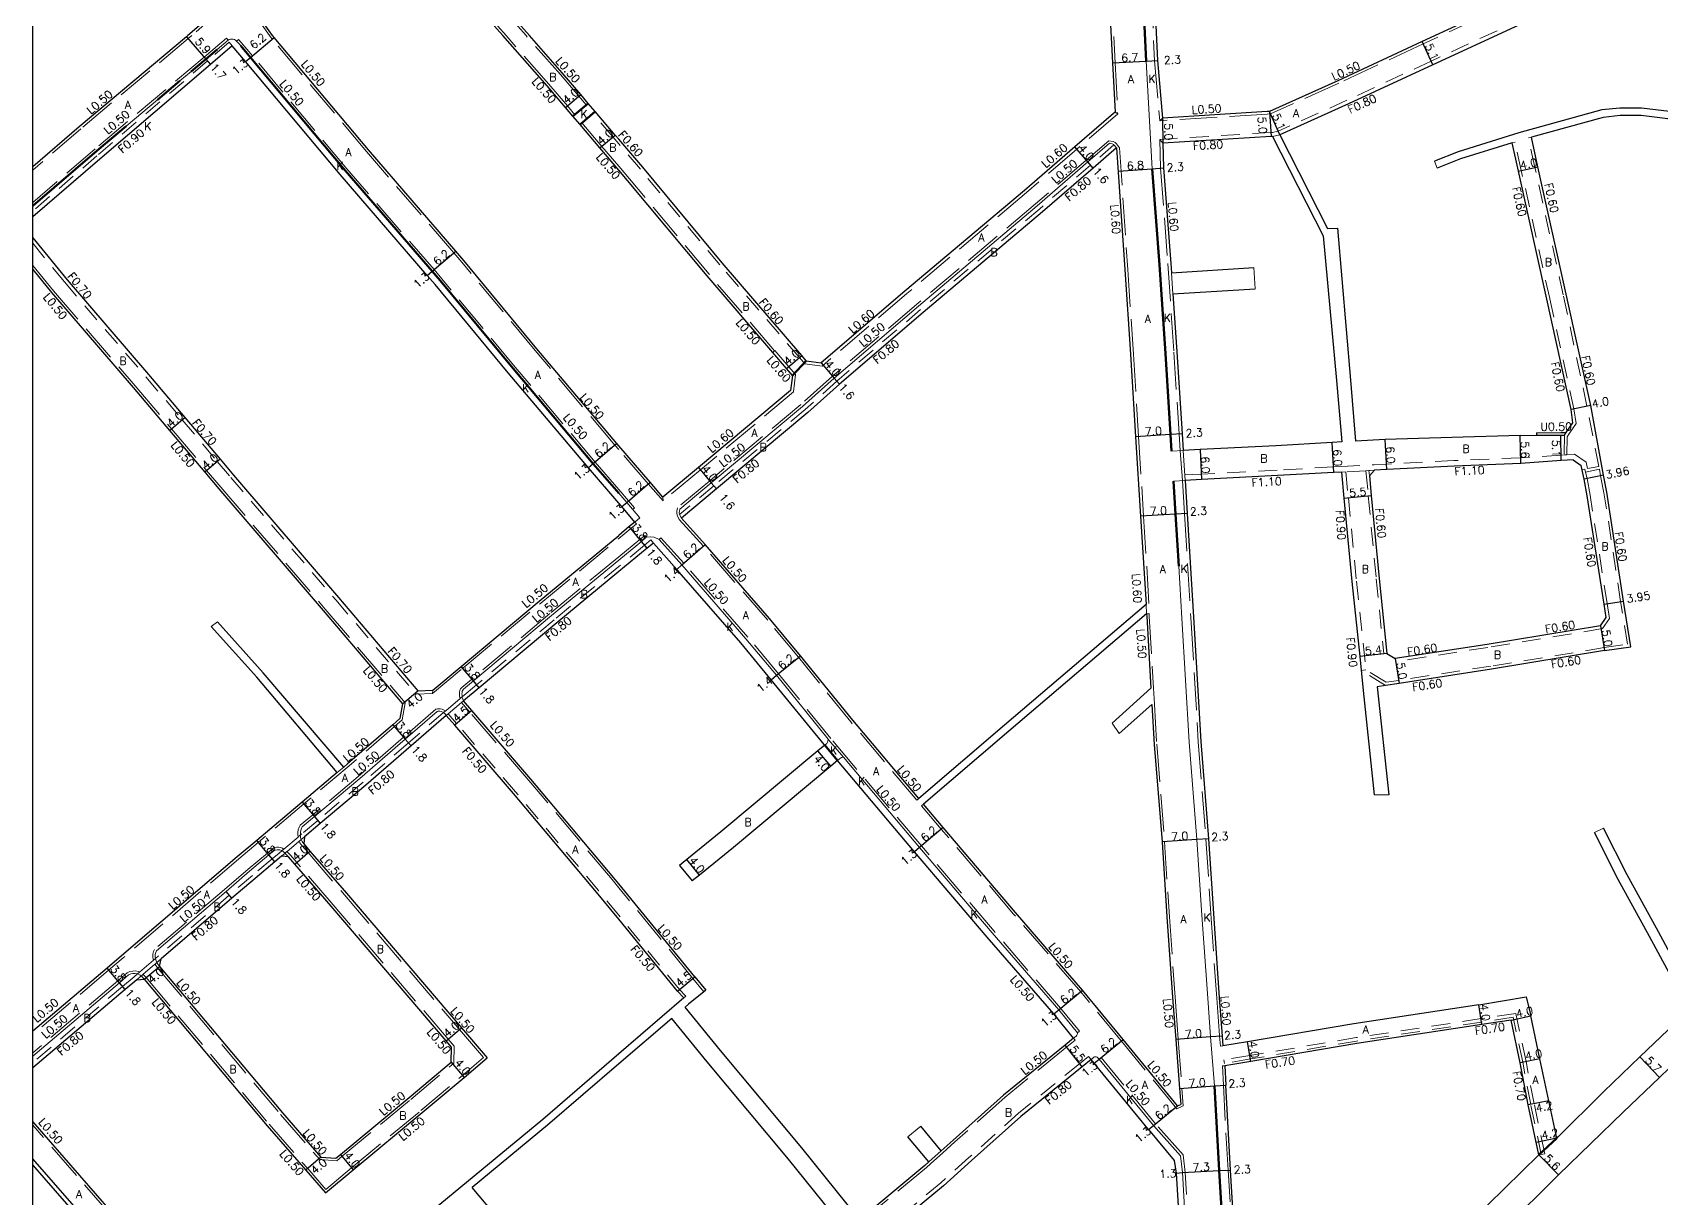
# Model space of a CAD drawing. Header units: metres. Extents: x -9600 to -8800, y -112200 to -111600.
# Drawn here: x -9600 to -9274.3, y -112078.8 to -111845.7 of the extents above; entities that cross this region are included whole.
import ezdxf

# ---------------------------------------------------------------- set-up
doc = ezdxf.new("R2010")
doc.units = ezdxf.units.M
doc.header["$LTSCALE"] = 2.5
doc.linetypes.add('22320', pattern=[2.5, 1.5, -1])
doc.linetypes.add('22330', pattern=[4, 3, -1])
for name, color, linetype, lineweight in [('2101000', 177, 'Continuous', 30), ('2101001', 1, 'Continuous', 30), ('2102000', 191, 'Continuous', 30), ('2102001', 191, 'Continuous', 9), ('2213000', 6, 'Continuous', 9), ('2227000', 3, 'Continuous', 50), ('2232000', 4, '22320', 9), ('2233000', 62, '22330', 9), ('9201100', 215, 'Continuous', 30), ('9202200', 155, 'Continuous', 60), ('9203500', 155, 'Continuous', 30)]:
    doc.layers.add(name, color=color, linetype=linetype, lineweight=lineweight)
for name, color, linetype in [('2231000', 162, 'Continuous'), ('9201500', 222, 'Continuous'), ('9202100', 82, 'Continuous'), ('999', 7, 'Continuous')]:
    doc.layers.add(name, color=color, linetype=linetype)
doc.styles.add('Dm_Anotation', font='txt.shx', dxfattribs={"bigfont": 'pscdm.shx'})

msp = doc.modelspace()

# ---------------------------------------------------------------- linework, layer by layer
at = {"layer": '2101000'}
for points in [[(-9377.59, -111803.48), (-9377.45, -111809.19), (-9377.25, -111817.6), (-9375.85, -111835.1), (-9375.79, -111835.83), (-9375.03, -111851.27)], [(-9386.54, -111809.66), (-9386.28, -111817.53), (-9384.87, -111836.52), (-9384.02, -111851.73)], [(-9251.77, -111814.4), (-9255.02, -111815.91), (-9273.95, -111824.8), (-9292, -111833.53), (-9322.11, -111847.48), (-9338.97, -111855.31), (-9352.66, -111861.46)], [(-9249.99, -111819.19), (-9252.86, -111820.53), (-9271.73, -111829.4), (-9280.47, -111833.62), (-9289.79, -111838.13), (-9319.97, -111852.11), (-9336.86, -111859.95), (-9350.57, -111866.12)], [(-9500.67, -111846.28), (-9511.44, -111834.09), (-9518.95, -111824.79), (-9520.14, -111823.32)], [(-9506.01, -111846.28), (-9514.5, -111836.66), (-9522.06, -111827.31), (-9523.94, -111824.98)], [(-9564.81, -111842.7), (-9568.97, -111846.27)], [(-9568.97, -111846.27), (-9569.23, -111846.49), (-9590.7, -111864.54), (-9600, -111872.53)], [(-9552.02, -111846.27), (-9553.68, -111843.9)], [(-9482.79, -111928.31), (-9483.19, -111927.84), (-9499.15, -111908.91), (-9513.79, -111891.26), (-9515.4, -111889.37), (-9532.87, -111869.15), (-9551.7, -111846.65), (-9552.02, -111846.27)], [(-9482.79, -111873.18), (-9486.55, -111868.75), (-9490.54, -111864.07), (-9491.95, -111862.42), (-9493.44, -111860.66), (-9497.13, -111856.33), (-9506.01, -111846.28)], [(-9482.79, -111867.01), (-9483.51, -111866.16), (-9487.49, -111861.48), (-9488.9, -111859.83), (-9490.39, -111858.07), (-9494.09, -111853.73), (-9500.67, -111846.28)], [(-9560.11, -111848.29), (-9564.47, -111852.03), (-9586.57, -111871.01), (-9600, -111882.55)], [(-9482.79, -111939.79), (-9488.87, -111932.74), (-9504.9, -111913.73), (-9519.54, -111896.08), (-9521.11, -111894.24), (-9538.53, -111874.08), (-9557.45, -111851.47), (-9560.11, -111848.29)], [(-9384.02, -111851.73), (-9383.52, -111861.59), (-9383.86, -111861.88)], [(-9375.03, -111851.27), (-9374.04, -111862.76)], [(-9383.86, -111861.88), (-9391.57, -111868.52), (-9401.67, -111877.22), (-9425.56, -111897.41), (-9442.32, -111911.73)], [(-9352.66, -111861.46), (-9353.15, -111861.46), (-9374.04, -111862.76)], [(-9445.29, -111911.34), (-9446.2, -111910.28), (-9462.09, -111891.71), (-9478.01, -111872.62), (-9482.79, -111867.01)], [(-9383.24, -111868.73), (-9387.92, -111872.76), (-9398.06, -111881.5), (-9421.91, -111901.66), (-9438.68, -111915.99)], [(-9383.24, -111868.73), (-9381.6, -111893.07), (-9380.48, -111909.99), (-9379.43, -111926.5), (-9378.42, -111942.41), (-9377.35, -111960.05)], [(-9352.02, -111866.45), (-9352.29, -111866.45), (-9373.98, -111867.76)], [(-9373.98, -111867.76), (-9373.84, -111872.75), (-9372.36, -111891.83), (-9372.23, -111893.72)], [(-9291.97, -111923.74), (-9292.35, -111921.02), (-9297.21, -111898.97), (-9302.88, -111873.38), (-9304.13, -111867.73)], [(-9285.84, -111934.21), (-9288.42, -111920.25), (-9293.34, -111897.96), (-9298.97, -111872.52), (-9300.28, -111866.6)], [(-9448.06, -111914.25), (-9449.24, -111912.88), (-9452.01, -111909.64), (-9465.12, -111894.33), (-9481.02, -111875.25), (-9482.79, -111873.18)], [(-9600, -111886.71), (-9593.12, -111895.1), (-9576.84, -111914.05), (-9569.55, -111922.68), (-9562.54, -111930.97), (-9559.81, -111934.2), (-9538.86, -111958.67), (-9522.98, -111977.29), (-9519.99, -111977.17)], [(-9600, -111893.02), (-9596.21, -111897.65), (-9579.89, -111916.64), (-9572.61, -111925.26), (-9565.6, -111933.55), (-9562.77, -111936.89), (-9541.89, -111961.28), (-9526.03, -111979.89)], [(-9371.96, -111897.92), (-9371.19, -111909.55), (-9370.15, -111925.91), (-9369.93, -111929.25)], [(-9445.29, -111911.34), (-9442.32, -111911.73)], [(-9448.06, -111914.25), (-9448.44, -111917.23)], [(-9448.44, -111917.23), (-9466.86, -111932.64), (-9473.95, -111938.56)], [(-9438.68, -111915.99), (-9445, -111921.65)], [(-9445, -111921.65), (-9463.26, -111936.94), (-9470.26, -111942.77)], [(-9293.63, -111926.17), (-9293.29, -111925.67), (-9291.97, -111923.74)], [(-9338.22, -111927.53), (-9340.12, -111927.64), (-9351.4, -111928.29), (-9366.55, -111929.08), (-9369.93, -111929.25)], [(-9302.55, -111926.22), (-9316.16, -111926.66), (-9329.51, -111927.08), (-9335.45, -111927.39)], [(-9302.55, -111926.22), (-9299.25, -111926.2), (-9294.38, -111926.17), (-9293.63, -111926.17)], [(-9473.95, -111938.56), (-9476.51, -111935.59), (-9482.79, -111928.31)], [(-9291.94, -111931.11), (-9294.29, -111931.27), (-9302.39, -111931.82), (-9315.74, -111932.38), (-9329.2, -111933.07), (-9331.68, -111933.2)], [(-9291.94, -111931.11), (-9290.3, -111932.25)], [(-9338.28, -111933.55), (-9339.78, -111933.63), (-9351.06, -111934.28), (-9366.24, -111935.07), (-9369.55, -111935.24)], [(-9338.28, -111933.55), (-9337.77, -111938.8), (-9336.17, -111955.45), (-9334.56, -111970.43)], [(-9331.68, -111933.2), (-9332.68, -111934.32)], [(-9332.68, -111934.32), (-9332.3, -111938.28), (-9330.7, -111954.86), (-9329.19, -111969.82)], [(-9289.72, -111934.98), (-9290.3, -111932.25)], [(-9280.37, -111968.49), (-9281.84, -111959.36), (-9285.17, -111937.6), (-9285.84, -111934.21)], [(-9369.55, -111935.24), (-9369.14, -111941.85), (-9367.81, -111963.65), (-9366.41, -111987.45), (-9364.87, -112006.89), (-9363.88, -112021.85), (-9362.71, -112038.72), (-9362.13, -112046.35), (-9361.98, -112048.33)], [(-9285.32, -111962.68), (-9285.74, -111959.97), (-9289.11, -111938.3), (-9289.72, -111934.98)], [(-9479.55, -111943.55), (-9482.19, -111940.48), (-9482.79, -111939.79)], [(-9479.55, -111943.55), (-9480.69, -111944.48), (-9482.79, -111946.22)], [(-9422.81, -111998.84), (-9436.01, -111983.21), (-9446.44, -111970.29), (-9452.62, -111962.88), (-9465.49, -111948.05), (-9470.26, -111942.77)], [(-9519.99, -111977.17), (-9514.31, -111972.42), (-9498.7, -111959.36), (-9482.79, -111946.22)], [(-9475.86, -111947.76), (-9477.12, -111948.8), (-9482.79, -111953.48)], [(-9441.61, -111988.21), (-9441.72, -111988.07), (-9452.33, -111975.1), (-9458.35, -111967.72), (-9471.21, -111953.06), (-9475.86, -111947.76)], [(-9482.79, -111953.48), (-9495.19, -111963.73), (-9510.71, -111976.71), (-9513.86, -111979.34)], [(-9377.24, -111961.92), (-9377.21, -111962.43), (-9376.36, -111976.81)], [(-9286.44, -111964.33), (-9285.32, -111962.68)], [(-9286.44, -111964.33), (-9309.1, -111968.02), (-9327.5, -111970.88)], [(-9285.64, -111969.27), (-9308.28, -111972.96), (-9326.73, -111975.82), (-9329.46, -111976.24), (-9331.1, -111976.49)], [(-9329.19, -111969.82), (-9327.5, -111970.88)], [(-9285.64, -111969.27), (-9280.37, -111968.49)], [(-9334.56, -111970.43), (-9333.91, -111977.25)], [(-9526.03, -111979.89), (-9526.55, -111982.84), (-9527.99, -111984.09), (-9537.01, -111991.91), (-9537.79, -111992.57)], [(-9482.79, -112015.89), (-9483.75, -112014.73), (-9500.37, -111994.95), (-9512.2, -111981.26), (-9513.86, -111979.34)], [(-9376.17, -111980.02), (-9375.69, -111988.05), (-9374.15, -112007.54), (-9373.16, -112022.52), (-9371.98, -112039.51), (-9371.4, -112047.06), (-9370.65, -112056.86), (-9370.41, -112060.01)], [(-9517.3, -111982.24), (-9524.32, -111988.32), (-9533.39, -111996.18), (-9542.48, -112003.84), (-9545.66, -112006.52)], [(-9482.79, -112022.98), (-9487.23, -112017.57), (-9503.83, -111997.83), (-9515.61, -111984.2), (-9517.3, -111982.24)], [(-9441.61, -111988.21), (-9442.96, -111989.34), (-9462.36, -112005.53), (-9469.18, -112011.05), (-9470.63, -112012.22)], [(-9439.03, -111991.26), (-9440.4, -111992.41), (-9459.83, -112008.62), (-9466.66, -112014.16), (-9468.11, -112015.33)], [(-9391.82, -112046.8), (-9395.81, -112041.94), (-9409.09, -112026.57), (-9423.62, -112009.51), (-9439.03, -111991.26)], [(-9539.08, -111993.66), (-9546.09, -111999.56), (-9555.2, -112007.24), (-9559.09, -112010.51), (-9582.23, -112030.33), (-9585.13, -112032.79), (-9600, -112045.39)], [(-9371.04, -112060.3), (-9381.93, -112047.03), (-9390.02, -112037.17), (-9403.44, -112021.64), (-9417.91, -112004.65), (-9421.84, -111999.99)], [(-9545.66, -112006.52), (-9545.8, -112007.91), (-9544.56, -112009.35), (-9537.27, -112017.79), (-9514.27, -112044.7), (-9509.11, -112050.73)], [(-9574.63, -112032.42), (-9550.06, -112061.7), (-9542.36, -112070.58), (-9539.37, -112070.79), (-9538.44, -112070.02), (-9524.7, -112058.63), (-9516.31, -112051.56), (-9516.23, -112048.56), (-9517.31, -112047.3), (-9540.29, -112020.41), (-9547.58, -112011.96), (-9548.82, -112010.52)], [(-9550.22, -112010.36), (-9551.59, -112011.52), (-9555.52, -112014.83), (-9560.17, -112018.81), (-9574.34, -112030.94)], [(-9548.82, -112010.52), (-9550.22, -112010.36)], [(-9467.58, -112034.49), (-9482.79, -112015.89)], [(-9471.06, -112037.35), (-9482.79, -112022.98)], [(-9574.63, -112032.42), (-9574.34, -112030.94)], [(-9579.19, -112035.1), (-9581.51, -112037.06), (-9600, -112052.73)], [(-9579.19, -112035.1), (-9577.69, -112034.99)], [(-9577.69, -112034.99), (-9553.08, -112064.33), (-9545.38, -112073.2), (-9541.45, -112077.73), (-9535.89, -112073.1), (-9522.09, -112061.66), (-9513.73, -112054.62), (-9509.11, -112050.73)], [(-9467.58, -112034.49), (-9465.38, -112037.17)], [(-9471.06, -112037.35), (-9469.79, -112038.72)], [(-9310.77, -112040.1), (-9301.32, -112038.5), (-9300.42, -112042.33)], [(-9310.77, -112040.1), (-9335.8, -112043.9), (-9357.03, -112047.49), (-9361.98, -112048.33)], [(-9268.75, -112041.08), (-9278.6, -112050.52), (-9285.82, -112057.45), (-9295.19, -112066.77)], [(-9304.33, -112043.17), (-9310.17, -112044.05), (-9335.16, -112047.85), (-9356.36, -112051.44), (-9361.57, -112052.32)], [(-9298.79, -112070.14), (-9300.91, -112060.13), (-9302.51, -112051.69), (-9304.33, -112043.17)], [(-9295.19, -112066.77), (-9296.79, -112059.29), (-9298.59, -112050.9), (-9300.42, -112042.33)], [(-9391.82, -112046.8), (-9393.49, -112048.15), (-9405.87, -112058.18), (-9415.91, -112067.17), (-9418.29, -112069.3)], [(-9388.33, -112051.05), (-9390.14, -112052.51), (-9402.36, -112062.41), (-9412.24, -112071.26), (-9417.88, -112076.32), (-9427.52, -112084.31), (-9436.05, -112091.27), (-9443.51, -112097.8)], [(-9376.83, -112065.06), (-9387.73, -112051.78), (-9388.33, -112051.05)], [(-9361.57, -112052.32), (-9361.38, -112056.16)], [(-9272.71, -112052.78), (-9274.65, -112054.64), (-9281.91, -112061.59), (-9294.87, -112074.14), (-9305.57, -112084.76), (-9317.23, -112096.12), (-9318.68, -112097.55)], [(-9358.82, -112099.5), (-9360.44, -112073.17), (-9361.38, -112056.16)], [(-9371.04, -112060.3), (-9370.41, -112060.01)], [(-9557.6, -112113.2), (-9563.99, -112105.91), (-9567.15, -112102.3), (-9584.32, -112081.42), (-9600, -112063.42)], [(-9376.83, -112065.06), (-9371.75, -112071.23), (-9371.32, -112073.75), (-9369.71, -112099.96)], [(-9561.17, -112116.4), (-9567.6, -112109.07), (-9570.89, -112105.47), (-9588.06, -112084.58), (-9600, -112070.88)], [(-9298.79, -112070.14), (-9309, -112080.13), (-9321.15, -112092.11), (-9325.04, -112095.95), (-9350.83, -112120.39), (-9355.51, -112125.15), (-9356.57, -112126.24)], [(-9420.77, -112071.52), (-9421.55, -112072.23), (-9431.19, -112080.21), (-9434.64, -112083.02)]]:
    msp.add_lwpolyline(points, dxfattribs=at)
at = {"layer": '2101001'}
msp.add_lwpolyline([(-9470.63, -112012.22), (-9468.11, -112015.33)], dxfattribs=at)
at = {"layer": '2102000'}
for points in [[(-9238, -111839.76), (-9244.3, -111845.75), (-9247.98, -111851.03), (-9249.53, -111854.34), (-9251.11, -111859.19), (-9252.34, -111861.14), (-9253.86, -111862.13), (-9260.25, -111864.25), (-9261.5, -111864.27), (-9267.54, -111862.97), (-9272.67, -111861.45), (-9278.24, -111860.77), (-9282.61, -111860.77), (-9286.19, -111861.15), (-9302.77, -111865.73), (-9314.93, -111869.52), (-9319.68, -111871.4)], [(-9267.42, -111864.53), (-9267.9, -111864.43), (-9272.97, -111862.92), (-9278.33, -111862.27), (-9282.54, -111862.27), (-9285.91, -111862.63), (-9300.28, -111866.6)], [(-9352.02, -111866.45), (-9341.93, -111886.35)], [(-9350.57, -111866.12), (-9341.06, -111884.85)], [(-9304.13, -111867.73), (-9314.43, -111870.93), (-9319.13, -111872.79)], [(-9341.06, -111884.85), (-9339.06, -111884.76)], [(-9339.06, -111884.76), (-9336.45, -111915.2), (-9335.45, -111927.39)], [(-9341.93, -111886.35), (-9339.24, -111915.24), (-9338.22, -111927.53)], [(-9372.23, -111893.72), (-9355.81, -111892.68)], [(-9371.96, -111897.92), (-9355.49, -111896.92)], [(-9377.35, -111960.05), (-9405.67, -111984.15), (-9422.81, -111998.84)], [(-9537.79, -111992.57), (-9553.9, -111973.69), (-9563.05, -111963.54)], [(-9377.24, -111961.92), (-9404.78, -111985.36), (-9421.84, -111999.99)], [(-9539.08, -111993.66), (-9555.18, -111974.61), (-9564.34, -111964.47)], [(-9331.1, -111976.49), (-9328.82, -111998.11)], [(-9376.36, -111976.81), (-9384.15, -111983.77)], [(-9376.17, -111980.02), (-9382.7, -111985.86)], [(-9333.91, -111977.25), (-9331.72, -111998.09)], [(-9268.75, -112041.08), (-9276.63, -112026.43), (-9282.92, -112015.05), (-9287.65, -112005.65)], [(-9267.27, -112039.62), (-9274.87, -112025.48), (-9281.15, -112014.13), (-9285.86, -112004.75)], [(-9465.38, -112037.17), (-9465.77, -112037.49), (-9468.85, -112039.98)], [(-9469.79, -112038.72), (-9482.79, -112049.93)], [(-9468.85, -112039.98), (-9469.54, -112040.57)], [(-9434.64, -112083.02), (-9446.18, -112068.72), (-9462.44, -112049.25), (-9469.54, -112040.57)], [(-9472.2, -112042.84), (-9482.79, -112051.91)], [(-9438.58, -112083.71), (-9448.88, -112070.95), (-9465.11, -112051.51), (-9472.2, -112042.84)], [(-9482.79, -112049.93), (-9498.01, -112063.05), (-9523.92, -112084.45), (-9540.68, -112098.7), (-9557.6, -112113.2)], [(-9482.79, -112051.91), (-9497.02, -112064.19), (-9512.13, -112076.66)], [(-9418.29, -112069.3), (-9422.39, -112064.38)], [(-9420.77, -112071.52), (-9424.97, -112066.54)], [(-9482.79, -112111.24), (-9496.3, -112095.47), (-9512.13, -112076.66)]]:
    msp.add_lwpolyline(points, dxfattribs=at)
at = {"layer": '2102001'}
for points in [[(-9319.13, -111872.79), (-9319.68, -111871.4)], [(-9355.81, -111892.68), (-9355.49, -111896.92)], [(-9564.34, -111964.47), (-9563.05, -111963.54)], [(-9384.15, -111983.77), (-9382.7, -111985.86)], [(-9331.72, -111998.09), (-9328.82, -111998.11)], [(-9285.86, -112004.75), (-9287.65, -112005.65)], [(-9422.39, -112064.38), (-9424.97, -112066.54)]]:
    msp.add_lwpolyline(points, dxfattribs=at)
at = {"layer": '2213000'}
for points in [[(-9558.37, -111848.34), (-9558.66, -111847.99), (-9559.21, -111847.4), (-9559.43, -111847.2), (-9559.65, -111847.08), (-9559.89, -111847.01), (-9560.19, -111846.99), (-9560.42, -111847), (-9560.69, -111847.06), (-9560.93, -111847.22), (-9563.08, -111849.04)], [(-9377.33, -111851.39), (-9376.14, -111872.92)], [(-9568.31, -111853.43), (-9570.57, -111855.33)], [(-9575.05, -111859.09), (-9581.32, -111864.37)], [(-9383.24, -111868.73), (-9383.76, -111868.13), (-9383.81, -111868.08), (-9384.12, -111867.93), (-9384.63, -111867.82), (-9388.96, -111871.55), (-9399.13, -111880.31), (-9422.85, -111900.36), (-9439.72, -111914.77), (-9446.02, -111920.42), (-9464.29, -111935.71), (-9470.6, -111940.97), (-9470.67, -111941.41), (-9470.68, -111941.67), (-9470.62, -111942.03), (-9470.26, -111942.77)], [(-9369.93, -111929.25), (-9372.23, -111929.4)], [(-9369.55, -111935.24), (-9371.85, -111935.39)], [(-9479.55, -111943.55), (-9478.56, -111942.71), (-9481.21, -111939.63), (-9482.79, -111937.8)], [(-9441.61, -111988.21), (-9441.18, -111987.82), (-9441.03, -111987.56), (-9440.98, -111987.35), (-9440.94, -111986.97), (-9451.24, -111974.21), (-9457.35, -111966.89), (-9470.15, -111952.14), (-9474.74, -111947.06), (-9475.71, -111946.57), (-9476.51, -111946.52), (-9477.29, -111946.61), (-9478.27, -111947.42), (-9482.79, -111951.15), (-9496.24, -111962.26), (-9511.87, -111975.33), (-9513.84, -111976.98), (-9513.99, -111977.16), (-9514.08, -111977.36), (-9514.14, -111977.63), (-9514.15, -111977.92), (-9514.14, -111978.21), (-9514.1, -111978.51), (-9514.08, -111978.65), (-9514, -111978.96), (-9513.86, -111979.34)], [(-9370.8, -111952.37), (-9370.17, -111962.77), (-9368.71, -111987.57), (-9367.16, -112007.07), (-9366.17, -112022.16), (-9365.01, -112038.78), (-9364.42, -112046.53), (-9363.67, -112056.33)], [(-9517.3, -111982.24), (-9517.61, -111981.86), (-9517.87, -111981.67), (-9517.95, -111981.61), (-9518.3, -111981.46), (-9518.56, -111981.39), (-9518.79, -111981.38), (-9518.97, -111981.41), (-9519.12, -111981.44), (-9525.5, -111986.96), (-9534.58, -111994.83), (-9543.64, -112002.46), (-9546.09, -112004.53), (-9546.25, -112004.8), (-9546.4, -112005.22), (-9546.45, -112005.59), (-9546.46, -112006.04), (-9546.45, -112006.14), (-9546.41, -112006.65), (-9546.31, -112007.07), (-9546.13, -112007.44), (-9545.8, -112007.91)], [(-9391.82, -112046.8), (-9391.29, -112046.38), (-9391.18, -112046.19), (-9391.07, -112045.9), (-9391.04, -112045.71), (-9394.81, -112041.11), (-9408.13, -112025.69), (-9422.63, -112008.67), (-9437.88, -111990.6), (-9438.24, -111990.65), (-9438.47, -111990.77), (-9438.68, -111990.91), (-9439.03, -111991.26)], [(-9548.82, -112010.52), (-9549.42, -112009.89), (-9549.54, -112009.79), (-9549.94, -112009.46), (-9550.2, -112009.3), (-9550.26, -112009.25), (-9550.56, -112009.13), (-9550.87, -112009.08), (-9551.12, -112009.08), (-9551.48, -112009.15), (-9551.71, -112009.27), (-9552.75, -112010.14), (-9556.61, -112013.39), (-9561.34, -112017.44), (-9575.23, -112029.34), (-9575.4, -112029.65), (-9575.5, -112030.03), (-9575.5, -112030.48), (-9575.44, -112030.84), (-9575.43, -112030.89), (-9575.3, -112031.33), (-9575.15, -112031.64), (-9575.08, -112031.78), (-9574.63, -112032.42)], [(-9577.69, -112034.99), (-9578.12, -112034.51), (-9578.29, -112034.33), (-9578.49, -112034.2), (-9579, -112033.93), (-9579.04, -112033.92), (-9579.52, -112033.84), (-9579.95, -112033.85), (-9580.4, -112033.93), (-9580.84, -112034.13), (-9582.67, -112035.69), (-9600, -112050.37)], [(-9388.33, -112051.05), (-9387.94, -112050.69), (-9387.78, -112050.58), (-9387.62, -112050.53), (-9387.43, -112050.52), (-9387.32, -112050.52), (-9387.14, -112050.56), (-9386.73, -112050.96), (-9375.83, -112064.24), (-9370.43, -112070.31), (-9370.03, -112073.67), (-9368.11, -112107.96)]]:
    msp.add_lwpolyline(points, dxfattribs=at)
at = {"layer": '2227000'}
for points in [[(-9379.75, -111809.24), (-9379.6, -111817.07), (-9378.14, -111835.28), (-9378.08, -111836.01), (-9377.33, -111851.39)], [(-9563.08, -111849.04), (-9565.39, -111850.97), (-9568.31, -111853.43)], [(-9482.79, -111937.8), (-9487.89, -111931.89), (-9503.91, -111912.88), (-9518.54, -111895.24), (-9520.12, -111893.39), (-9537.54, -111873.23), (-9556.45, -111850.63), (-9558.37, -111848.34)], [(-9570.57, -111855.33), (-9575.05, -111859.09)], [(-9581.32, -111864.37), (-9587.19, -111869.3), (-9600, -111880.31)], [(-9376.14, -111872.92), (-9374.65, -111892.12), (-9373.47, -111909.85), (-9372.44, -111926.06), (-9372.23, -111929.4)], [(-9371.85, -111935.39), (-9371.44, -111941.99), (-9370.8, -111952.37)], [(-9363.67, -112056.33), (-9362.74, -112073.26), (-9361.12, -112099.59), (-9360.68, -112124.58), (-9360.5, -112126.34)]]:
    msp.add_lwpolyline(points, dxfattribs=at)
at = {"layer": '2231000'}
for points in [[(-9299.26, -111925.7), (-9294.38, -111925.67), (-9293.29, -111925.67)], [(-9299.26, -111925.7), (-9299.25, -111926.2)], [(-9561.79, -112116.91), (-9568.19, -112109.6), (-9571.49, -112105.99), (-9588.67, -112085.1), (-9600, -112072.1)]]:
    msp.add_lwpolyline(points, dxfattribs=at)
at = {"layer": '2232000'}
for points in [[(-9280.82, -111832.9), (-9290.14, -111837.41), (-9320.3, -111851.38), (-9337.19, -111859.22), (-9350.9, -111865.39)], [(-9564.49, -111843.08), (-9568.19, -111846.27)], [(-9560.7, -111847.6), (-9565.06, -111851.35), (-9587.15, -111870.32), (-9600, -111881.37)], [(-9560.11, -111848.29), (-9560.7, -111847.6)], [(-9482.79, -111867.93), (-9483.97, -111866.55), (-9487.95, -111861.87), (-9487.49, -111861.48)], [(-9352.03, -111865.65), (-9352.34, -111865.65), (-9374.61, -111867.03)], [(-9350.9, -111865.39), (-9352.03, -111865.65)], [(-9445.6, -111911.9), (-9446.65, -111910.67), (-9462.55, -111892.1), (-9478.47, -111873.01), (-9482.79, -111867.93)], [(-9383.76, -111868.13), (-9388.44, -111872.16), (-9398.58, -111880.89), (-9422.43, -111901.05), (-9439.2, -111915.38)], [(-9383.76, -111868.13), (-9383.24, -111868.73)], [(-9374.61, -111867.03), (-9373.98, -111867.76)], [(-9350.57, -111866.12), (-9352.02, -111866.45)], [(-9303.55, -111867.6), (-9304.13, -111867.73)], [(-9291.33, -111923.87), (-9291.76, -111920.9), (-9296.62, -111898.84), (-9302.29, -111873.25), (-9303.55, -111867.6)], [(-9300.87, -111866.73), (-9300.28, -111866.6)], [(-9286.8, -111932.43), (-9289.16, -111920.4), (-9293.92, -111898.09), (-9299.56, -111872.65), (-9300.87, -111866.73)], [(-9600, -111887.81), (-9593.66, -111895.55), (-9577.37, -111914.5), (-9570.09, -111923.13), (-9563.08, -111931.42), (-9560.35, -111934.65), (-9539.39, -111959.12), (-9523.3, -111978.01), (-9520.05, -111977.87)], [(-9445.29, -111911.34), (-9445.6, -111911.9)], [(-9445.6, -111911.9), (-9442.13, -111912.36)], [(-9439.2, -111915.38), (-9445.51, -111921.04)], [(-9445.51, -111921.04), (-9463.78, -111936.32), (-9470.62, -111942.03)], [(-9293.13, -111926.51), (-9292.79, -111926), (-9291.33, -111923.87)], [(-9293.63, -111926.17), (-9293.7, -111930.13)], [(-9293.13, -111926.51), (-9293.2, -111930.1)], [(-9291.63, -111929.99), (-9293.2, -111930.1), (-9293.7, -111930.13), (-9294.36, -111930.17), (-9302.45, -111930.72), (-9315.79, -111931.28), (-9329.25, -111931.97), (-9331.74, -111932.1)], [(-9291.63, -111929.99), (-9289.3, -111931.6)], [(-9338.34, -111932.45), (-9339.84, -111932.53), (-9351.12, -111933.18), (-9366.3, -111933.97), (-9369.62, -111934.14)], [(-9338.34, -111932.45), (-9331.74, -111932.1)], [(-9331.68, -111933.2), (-9332.52, -111933.24), (-9332.78, -111933.26), (-9333.38, -111933.29), (-9337.38, -111933.5), (-9338.28, -111933.55)], [(-9337.38, -111933.5), (-9336.88, -111938.72), (-9335.28, -111955.36), (-9333.36, -111973.12)], [(-9333.38, -111933.29), (-9332.89, -111938.34), (-9331.3, -111954.92), (-9329.79, -111969.88), (-9329.19, -111969.82)], [(-9332.78, -111933.26), (-9332.68, -111934.32)], [(-9289.57, -111932.97), (-9290.12, -111933.08)], [(-9289.13, -111934.86), (-9289.43, -111933.55), (-9289.57, -111932.97)], [(-9286.68, -111933.01), (-9289.43, -111933.55)], [(-9289.06, -111932.87), (-9289.3, -111931.6)], [(-9286.8, -111932.43), (-9289.06, -111932.87)], [(-9286.43, -111934.33), (-9286.68, -111933.01)], [(-9281.06, -111967.98), (-9282.43, -111959.45), (-9285.76, -111937.71), (-9286.43, -111934.33)], [(-9284.69, -111962.82), (-9285.15, -111959.88), (-9288.52, -111938.19), (-9289.13, -111934.86)], [(-9470.62, -111942.03), (-9470.26, -111942.77)], [(-9476.37, -111947.14), (-9477.63, -111948.19), (-9482.79, -111952.45)], [(-9475.86, -111947.76), (-9476.37, -111947.14)], [(-9482.79, -111952.45), (-9495.71, -111963.11), (-9511.22, -111976.1), (-9514.1, -111978.51), (-9514.37, -111978.73)], [(-9286.09, -111964.88), (-9284.69, -111962.82)], [(-9286.09, -111964.88), (-9309, -111968.62), (-9327.4, -111971.47), (-9327.5, -111970.88)], [(-9285.73, -111968.68), (-9308.38, -111972.37), (-9326.82, -111975.22), (-9329.33, -111975.61)], [(-9285.73, -111968.68), (-9281.06, -111967.98)], [(-9333.36, -111973.12), (-9334.29, -111973.25)], [(-9329.46, -111976.24), (-9334.29, -111973.25)], [(-9329.33, -111975.61), (-9333.36, -111973.12)], [(-9514.37, -111978.73), (-9514.54, -111978.87), (-9517.47, -111981.34), (-9517.82, -111981.63)], [(-9517.3, -111982.24), (-9516.92, -111981.92), (-9514.24, -111979.66), (-9513.86, -111979.34)], [(-9517.82, -111981.63), (-9517.87, -111981.67), (-9524.85, -111987.72), (-9533.91, -111995.57), (-9542.99, -112003.23), (-9546.17, -112005.9)], [(-9482.79, -112022.2), (-9486.85, -112017.25), (-9503.45, -111997.5), (-9515.23, -111983.87), (-9516.92, -111981.92)], [(-9550.73, -112009.75), (-9550.2, -112009.3), (-9549.8, -112008.96), (-9546.92, -112006.54), (-9546.45, -112006.14), (-9546.17, -112005.9)], [(-9550.22, -112010.36), (-9549.54, -112009.79), (-9549.49, -112009.75), (-9549.15, -112009.46), (-9549.11, -112009.43), (-9546.82, -112007.5), (-9546.7, -112007.4)], [(-9546.7, -112007.4), (-9546.43, -112007.17), (-9546.31, -112007.07), (-9545.66, -112006.52)], [(-9550.73, -112009.75), (-9552.11, -112010.91), (-9556.04, -112014.22), (-9560.69, -112018.2), (-9574.86, -112030.34)], [(-9470.67, -112037.03), (-9482.79, -112022.2)], [(-9574.86, -112030.34), (-9575.44, -112030.84), (-9575.86, -112031.2), (-9578.63, -112033.56), (-9579.04, -112033.92), (-9579.71, -112034.49)], [(-9579.19, -112035.1), (-9578.29, -112034.33), (-9578.27, -112034.31), (-9577.91, -112034), (-9577.89, -112033.98), (-9575.61, -112032.03), (-9575.54, -112031.98), (-9575.23, -112031.71), (-9575.15, -112031.64), (-9574.34, -112030.94)], [(-9579.71, -112034.49), (-9582.03, -112036.45), (-9600, -112051.69)], [(-9470.67, -112037.03), (-9469.4, -112038.4)], [(-9469.4, -112038.4), (-9469.79, -112038.72)], [(-9303.39, -112041.81), (-9310.35, -112042.87), (-9335.35, -112046.67), (-9356.56, -112050.25), (-9361.77, -112051.13)], [(-9297.61, -112069.89), (-9299.73, -112059.9), (-9301.33, -112051.46), (-9303.39, -112041.81)], [(-9303.94, -112042.6), (-9310.24, -112043.56), (-9335.24, -112047.36), (-9356.44, -112050.94), (-9361.65, -112051.82)], [(-9298.3, -112070.04), (-9300.42, -112060.04), (-9302.02, -112051.6), (-9303.94, -112042.6)], [(-9388.33, -112051.05), (-9388.84, -112050.43), (-9390.64, -112051.89), (-9402.88, -112061.8), (-9412.77, -112070.67), (-9418.4, -112075.72), (-9428.03, -112083.69), (-9436.57, -112090.66), (-9444.04, -112097.2)], [(-9361.65, -112051.82), (-9361.77, -112051.13)], [(-9297.61, -112069.89), (-9298.3, -112070.04)]]:
    msp.add_lwpolyline(points, dxfattribs=at)
at = {"layer": '2233000'}
for points in [[(-9386.05, -111809.46), (-9385.78, -111817.5), (-9384.37, -111836.49), (-9383.52, -111851.7)], [(-9251.53, -111814.84), (-9254.8, -111816.36), (-9273.74, -111825.26), (-9291.78, -111833.99), (-9321.9, -111847.94), (-9338.76, -111855.76), (-9352.46, -111861.92)], [(-9501.34, -111846.28), (-9511.82, -111834.41), (-9519.34, -111825.11), (-9520.53, -111823.64)], [(-9505.34, -111846.28), (-9514.12, -111836.34), (-9521.67, -111826.99), (-9523.67, -111824.52)], [(-9376.32, -111837.27), (-9375.63, -111851.31)], [(-9568.19, -111846.27), (-9568.91, -111846.88), (-9590.37, -111864.92), (-9600, -111873.19)], [(-9552.67, -111846.27), (-9554.09, -111844.19)], [(-9482.79, -111929.08), (-9483.57, -111928.17), (-9499.53, -111909.23), (-9514.18, -111891.58), (-9515.78, -111889.69), (-9533.25, -111869.48), (-9552.08, -111846.97), (-9552.67, -111846.27)], [(-9491.95, -111862.42), (-9491.56, -111862.09), (-9493.06, -111860.34), (-9496.75, -111856), (-9505.34, -111846.28)], [(-9488.9, -111859.83), (-9489.28, -111860.15), (-9490.77, -111858.39), (-9494.46, -111854.06), (-9501.34, -111846.28)], [(-9560.93, -111847.22), (-9561.23, -111846.82), (-9565.71, -111850.59), (-9587.51, -111868.92), (-9600, -111879.65)], [(-9482.79, -111937.04), (-9487.51, -111931.56), (-9503.53, -111912.56), (-9518.16, -111894.92), (-9519.74, -111893.07), (-9537.16, -111872.91), (-9556.07, -111850.31), (-9558.29, -111847.66), (-9558.86, -111847.04), (-9559.21, -111847.4)], [(-9383.52, -111851.7), (-9383.01, -111861.94)], [(-9375.63, -111851.31), (-9374.59, -111863.3)], [(-9383.01, -111861.94), (-9391.18, -111868.97), (-9401.28, -111877.68), (-9425.17, -111897.87), (-9442.13, -111912.36)], [(-9383.52, -111861.59), (-9383.01, -111861.94)], [(-9352.46, -111861.92), (-9353.14, -111861.96), (-9374.59, -111863.3)], [(-9482.79, -111872.41), (-9486.17, -111868.43), (-9490.16, -111863.75), (-9490.54, -111864.07)], [(-9374.04, -111862.76), (-9374.59, -111863.3)], [(-9384.77, -111867.29), (-9389.29, -111871.17), (-9399.45, -111879.93), (-9423.18, -111899.98), (-9440.04, -111914.39)], [(-9382.63, -111868.71), (-9383.02, -111868.17), (-9383.27, -111867.89), (-9383.54, -111867.66), (-9383.95, -111867.45), (-9384.77, -111867.29)], [(-9382.63, -111868.71), (-9381, -111893.03), (-9379.88, -111909.96), (-9378.83, -111926.47), (-9377.82, -111942.37), (-9376.64, -111961.89)], [(-9374.61, -111867.03), (-9374.44, -111872.78), (-9372.96, -111891.87), (-9371.78, -111909.59), (-9370.74, -111925.95), (-9370.53, -111929.29)], [(-9451.63, -111909.31), (-9464.74, -111894.01), (-9480.64, -111874.93), (-9482.79, -111872.41)], [(-9600, -111892.23), (-9595.83, -111897.32), (-9579.51, -111916.32), (-9572.22, -111924.93), (-9565.21, -111933.23), (-9562.39, -111936.57), (-9541.51, -111960.95), (-9525.5, -111979.74)], [(-9372.23, -111893.72), (-9371.96, -111897.92)], [(-9452.01, -111909.64), (-9451.63, -111909.31), (-9451.56, -111909.25)], [(-9447.43, -111914.06), (-9448.78, -111912.49), (-9451.56, -111909.25)], [(-9447.43, -111914.06), (-9447.87, -111917.54)], [(-9440.04, -111914.39), (-9446.35, -111920.04)], [(-9447.87, -111917.54), (-9466.47, -111933.1), (-9473.94, -111939.33)], [(-9446.35, -111920.04), (-9464.61, -111935.33), (-9471.06, -111940.71)], [(-9473.94, -111939.33), (-9476.89, -111935.91), (-9482.79, -111929.08)], [(-9370.53, -111929.29), (-9370.05, -111935.27)], [(-9369.93, -111929.25), (-9369.55, -111935.24)], [(-9479.63, -111940.7), (-9480.83, -111939.31), (-9482.79, -111937.04)], [(-9370.05, -111935.27), (-9369.64, -111941.88), (-9368.31, -111963.68), (-9366.91, -111987.48), (-9365.37, -112006.93), (-9364.38, -112021.89), (-9363.21, -112038.76), (-9362.63, -112046.39), (-9362.48, -112048.37)], [(-9479.63, -111940.7), (-9480.01, -111941.03)], [(-9473.95, -111938.56), (-9473.94, -111939.33)], [(-9470.68, -111943.06), (-9471.1, -111942.19), (-9471.18, -111941.71), (-9471.17, -111941.36), (-9471.06, -111940.71)], [(-9479.23, -111943.93), (-9480.37, -111944.87), (-9482.79, -111946.87)], [(-9479.55, -111943.55), (-9479.23, -111943.93)], [(-9422.81, -111998.84), (-9423.19, -111999.16), (-9436.39, -111983.53), (-9446.83, -111970.6), (-9453, -111963.21), (-9465.87, -111948.38), (-9470.68, -111943.06)], [(-9520.05, -111977.87), (-9513.98, -111972.8), (-9498.38, -111959.75), (-9482.79, -111946.87)], [(-9477.6, -111946.22), (-9478.58, -111947.03), (-9482.79, -111950.5)], [(-9477.29, -111946.61), (-9477.6, -111946.22)], [(-9474.37, -111946.72), (-9474.74, -111947.06)], [(-9390.65, -112045.39), (-9394.43, -112040.78), (-9407.75, -112025.36), (-9422.25, -112008.34), (-9440.38, -111986.86), (-9450.85, -111973.89), (-9456.97, -111966.56), (-9469.78, -111951.81), (-9474.37, -111946.72)], [(-9482.79, -111950.5), (-9496.56, -111961.87), (-9512.19, -111974.95), (-9514.2, -111976.63), (-9514.42, -111976.89), (-9514.56, -111977.21), (-9514.63, -111977.57), (-9514.65, -111977.92), (-9514.64, -111978.25), (-9514.58, -111978.74), (-9514.54, -111978.87)], [(-9377.35, -111960.05), (-9377.24, -111961.92)], [(-9377.24, -111961.92), (-9376.74, -111961.89), (-9376.64, -111961.89)], [(-9376.74, -111961.89), (-9376.71, -111962.4), (-9375.86, -111976.78), (-9375.67, -111979.99), (-9375.19, -111988.01), (-9373.65, -112007.5), (-9372.66, -112022.49), (-9371.48, -112039.47), (-9370.9, -112047.02), (-9370.16, -112056.82), (-9369.89, -112060.32)], [(-9525.5, -111979.74), (-9526.09, -111983.1), (-9527.66, -111984.47), (-9536.69, -111992.29), (-9545.76, -111999.94), (-9554.88, -112007.62), (-9558.77, -112010.9), (-9581.9, -112030.71), (-9584.81, -112033.17), (-9600, -112046.05)], [(-9520.05, -111977.87), (-9519.99, -111977.17)], [(-9482.79, -112016.68), (-9484.13, -112015.04), (-9500.75, -111995.27), (-9512.58, -111981.58), (-9514.24, -111979.66)], [(-9517.47, -111981.34), (-9517.58, -111981.27), (-9517.7, -111981.18), (-9518.13, -111980.98), (-9518.48, -111980.89), (-9518.81, -111980.88), (-9519.06, -111980.91), (-9519.35, -111980.97), (-9525.83, -111986.59), (-9534.91, -111994.45), (-9543.96, -112002.08), (-9546.48, -112004.2), (-9546.71, -112004.59), (-9546.89, -112005.1), (-9546.95, -112005.55), (-9546.96, -112006.05), (-9546.92, -112006.54)], [(-9437.88, -111990.6), (-9440.77, -111987.18), (-9440.94, -111986.97)], [(-9537.79, -111992.57), (-9539.08, -111993.66)], [(-9371.17, -112060.92), (-9382.32, -112047.34), (-9390.4, -112037.5), (-9403.82, -112021.97), (-9418.29, -112004.97), (-9422.22, -112000.31), (-9421.84, -111999.99)], [(-9549.8, -112008.96), (-9549.92, -112008.88), (-9550.02, -112008.81), (-9550.42, -112008.65), (-9550.83, -112008.58), (-9551.16, -112008.58), (-9551.64, -112008.67), (-9551.99, -112008.85), (-9553.07, -112009.76), (-9556.93, -112013.01), (-9561.66, -112017.06), (-9575.63, -112029.02), (-9575.87, -112029.47), (-9576, -112029.97), (-9575.99, -112030.52), (-9575.92, -112031), (-9575.86, -112031.2)], [(-9546.7, -112007.4), (-9546.56, -112007.69), (-9546.19, -112008.22)], [(-9546.19, -112008.22), (-9544.93, -112009.67), (-9537.65, -112018.11), (-9514.65, -112045.02), (-9509.82, -112050.67)], [(-9575.02, -112032.72), (-9550.44, -112062.03), (-9542.6, -112071.06), (-9539.2, -112071.3), (-9538.12, -112070.4), (-9524.38, -112059.01), (-9515.81, -112051.8), (-9515.73, -112048.38), (-9516.93, -112046.97), (-9539.91, -112020.08), (-9547.2, -112011.63), (-9548.45, -112010.19)], [(-9548.45, -112010.19), (-9549.08, -112009.52), (-9549.15, -112009.46)], [(-9467.97, -112034.81), (-9482.79, -112016.68)], [(-9575.54, -112031.98), (-9575.51, -112032.04), (-9575.02, -112032.72)], [(-9578.63, -112033.56), (-9578.79, -112033.48), (-9578.91, -112033.43), (-9579.49, -112033.33), (-9580, -112033.35), (-9580.55, -112033.45), (-9581.11, -112033.71), (-9582.99, -112035.31), (-9600, -112049.72)], [(-9577.31, -112034.66), (-9577.75, -112034.17), (-9577.91, -112034)], [(-9577.31, -112034.66), (-9552.7, -112064), (-9545, -112072.87), (-9541.39, -112077.03), (-9536.21, -112072.71), (-9522.41, -112061.27), (-9514.05, -112054.24), (-9509.82, -112050.67)], [(-9467.97, -112034.81), (-9465.77, -112037.49)], [(-9391.82, -112046.8), (-9391.51, -112047.19), (-9393.18, -112048.54), (-9405.55, -112058.56), (-9415.57, -112067.54), (-9417.96, -112069.68)], [(-9391.04, -112045.71), (-9390.65, -112045.39)], [(-9361.98, -112048.33), (-9362.48, -112048.37)], [(-9386.34, -112050.64), (-9386.73, -112050.96)], [(-9375.44, -112063.92), (-9386.34, -112050.64)], [(-9361.57, -112052.32), (-9362.07, -112052.34)], [(-9362.07, -112052.34), (-9361.88, -112056.18)], [(-9359.32, -112099.5), (-9360.94, -112073.2), (-9361.88, -112056.18)], [(-9371.17, -112060.92), (-9369.89, -112060.32)], [(-9557.97, -112113.53), (-9564.36, -112106.24), (-9567.53, -112102.62), (-9584.7, -112081.75), (-9600, -112064.18)], [(-9367.61, -112107.97), (-9369.53, -112073.62), (-9369.95, -112070.1), (-9375.44, -112063.92)], [(-9418.29, -112069.3), (-9420.77, -112071.52)], [(-9417.96, -112069.68), (-9420.43, -112071.9)], [(-9420.43, -112071.9), (-9421.23, -112072.61), (-9430.87, -112080.6), (-9434.32, -112083.41)]]:
    msp.add_lwpolyline(points, dxfattribs=at)
at = {"layer": '9201100'}
for points in [[(-9569.23, -111846.49), (-9565.39, -111850.97)], [(-9556.45, -111850.63), (-9551.7, -111846.65)], [(-9319.97, -111852.11), (-9322.11, -111847.48)], [(-9565.39, -111850.97), (-9564.47, -111852.03)], [(-9557.45, -111851.47), (-9556.45, -111850.63)], [(-9384.02, -111851.73), (-9377.33, -111851.39)], [(-9377.33, -111851.39), (-9375.03, -111851.27)], [(-9493.44, -111860.66), (-9490.39, -111858.07)], [(-9350.57, -111866.12), (-9352.66, -111861.46)], [(-9352.66, -111861.46), (-9352.29, -111866.45)], [(-9374.04, -111862.76), (-9373.98, -111867.76)], [(-9486.55, -111868.75), (-9483.51, -111866.16)], [(-9388.96, -111871.55), (-9391.57, -111868.52)], [(-9387.92, -111872.76), (-9388.96, -111871.55)], [(-9302.88, -111873.38), (-9298.97, -111872.52)], [(-9382.92, -111873.38), (-9376.14, -111872.92)], [(-9376.14, -111872.92), (-9373.84, -111872.75)], [(-9520.12, -111893.39), (-9515.4, -111889.37)], [(-9521.11, -111894.24), (-9520.12, -111893.39)], [(-9449.24, -111912.88), (-9446.2, -111910.28)], [(-9442.32, -111911.73), (-9439.72, -111914.77)], [(-9439.72, -111914.77), (-9438.68, -111915.99)], [(-9288.42, -111920.25), (-9292.35, -111921.02)], [(-9572.61, -111925.26), (-9569.55, -111922.68)], [(-9483.19, -111927.84), (-9487.89, -111931.89)], [(-9372.44, -111926.06), (-9379.43, -111926.5)], [(-9370.15, -111925.91), (-9372.44, -111926.06)], [(-9339.78, -111933.63), (-9340.12, -111927.64)], [(-9329.2, -111933.07), (-9329.51, -111927.08)], [(-9302.39, -111931.82), (-9302.55, -111926.22)], [(-9294.29, -111931.27), (-9294.38, -111926.17)], [(-9562.54, -111930.97), (-9565.6, -111933.55)], [(-9366.55, -111929.08), (-9366.24, -111935.07)], [(-9487.89, -111931.89), (-9488.87, -111932.74)], [(-9466.86, -111932.64), (-9464.29, -111935.71)], [(-9285.84, -111934.21), (-9289.72, -111934.98)], [(-9481.21, -111939.63), (-9476.51, -111935.59)], [(-9464.29, -111935.71), (-9463.26, -111936.94)], [(-9482.19, -111940.48), (-9481.21, -111939.63)], [(-9337.77, -111938.8), (-9332.3, -111938.28)], [(-9371.44, -111941.99), (-9378.42, -111942.41)], [(-9369.14, -111941.85), (-9371.44, -111941.99)], [(-9478.27, -111947.42), (-9480.69, -111944.48)], [(-9477.12, -111948.8), (-9478.27, -111947.42)], [(-9470.15, -111952.14), (-9465.49, -111948.05)], [(-9471.21, -111953.06), (-9470.15, -111952.14)], [(-9285.74, -111959.97), (-9281.84, -111959.36)], [(-9286.44, -111964.33), (-9285.64, -111969.27)], [(-9329.19, -111969.82), (-9334.56, -111970.43)], [(-9511.87, -111975.33), (-9514.31, -111972.42)], [(-9451.24, -111974.21), (-9446.44, -111970.29)], [(-9327.5, -111970.88), (-9326.73, -111975.82)], [(-9510.71, -111976.71), (-9511.87, -111975.33)], [(-9452.33, -111975.1), (-9451.24, -111974.21)], [(-9526.03, -111979.89), (-9522.98, -111977.29)], [(-9512.2, -111981.26), (-9515.61, -111984.2)], [(-9527.99, -111984.09), (-9525.5, -111986.96)], [(-9525.5, -111986.96), (-9524.32, -111988.32)], [(-9440.4, -111992.41), (-9442.96, -111989.34)], [(-9546.09, -111999.56), (-9543.64, -112002.46)], [(-9543.64, -112002.46), (-9542.48, -112003.84)], [(-9417.91, -112004.65), (-9422.63, -112008.67)], [(-9552.75, -112010.14), (-9555.2, -112007.24)], [(-9547.58, -112011.96), (-9544.56, -112009.35)], [(-9422.63, -112008.67), (-9423.62, -112009.51)], [(-9367.16, -112007.07), (-9374.15, -112007.54)], [(-9364.87, -112006.89), (-9367.16, -112007.07)], [(-9551.59, -112011.52), (-9552.75, -112010.14)], [(-9466.66, -112014.16), (-9469.18, -112011.05)], [(-9560.17, -112018.81), (-9561.34, -112017.44)], [(-9582.67, -112035.69), (-9585.13, -112032.79)], [(-9577.69, -112034.99), (-9574.63, -112032.42)], [(-9471.06, -112037.35), (-9467.58, -112034.49)], [(-9581.51, -112037.06), (-9582.67, -112035.69)], [(-9394.81, -112041.11), (-9390.02, -112037.17)], [(-9395.81, -112041.94), (-9394.81, -112041.11)], [(-9310.17, -112044.05), (-9310.77, -112040.1)], [(-9517.31, -112047.3), (-9514.27, -112044.7)], [(-9304.33, -112043.17), (-9300.42, -112042.33)], [(-9390.14, -112052.51), (-9393.49, -112048.15)], [(-9386.73, -112050.96), (-9381.93, -112047.03)], [(-9364.42, -112046.53), (-9371.4, -112047.06)], [(-9362.13, -112046.35), (-9364.42, -112046.53)], [(-9356.36, -112051.44), (-9357.03, -112047.49)], [(-9516.31, -112051.56), (-9513.73, -112054.62)], [(-9387.73, -112051.78), (-9386.73, -112050.96)], [(-9298.59, -112050.9), (-9302.51, -112051.69)], [(-9278.6, -112050.52), (-9274.65, -112054.64)], [(-9370.65, -112056.86), (-9363.67, -112056.33)], [(-9363.67, -112056.33), (-9361.38, -112056.16)], [(-9375.83, -112064.24), (-9371.04, -112060.3)], [(-9296.79, -112059.29), (-9300.91, -112060.13)], [(-9376.83, -112065.06), (-9375.83, -112064.24)], [(-9295.19, -112066.77), (-9299.31, -112067.62)], [(-9542.36, -112070.58), (-9545.38, -112073.2)], [(-9538.44, -112070.02), (-9535.89, -112073.1)], [(-9298.79, -112070.14), (-9294.87, -112074.14)], [(-9371.32, -112073.75), (-9370.03, -112073.67)], [(-9370.03, -112073.67), (-9362.74, -112073.26)], [(-9362.74, -112073.26), (-9360.44, -112073.17)]]:
    msp.add_lwpolyline(points, dxfattribs=at)
at = {"layer": '9202200'}
for points in [[(-9491.95, -111862.42), (-9488.9, -111859.83)], [(-9487.49, -111861.48), (-9490.54, -111864.07)], [(-9448.06, -111914.25), (-9445.29, -111911.34)], [(-9441.61, -111988.21), (-9439.03, -111991.26)], [(-9295.19, -112066.77), (-9298.79, -112070.14)]]:
    msp.add_lwpolyline(points, dxfattribs=at)
at = {"layer": '999'}
msp.add_lwpolyline([(-9600, -111600), (-8800, -111600), (-8800, -112200), (-9600, -112200)], close=True, dxfattribs=at)

# ---------------------------------------------------------------- texts
at = {"layer": '9201500', "style": 'Dm_Anotation'}
for s, rotation, p in [('6.2', 39.9262, (-9555.77, -111849.08)), ('5.9', 310.6561, (-9567.67, -111847.52)), ('5.1', 294.8928, (-9321.62, -111848.3)), ('1.7', 310.6561, (-9564.61, -111852.69)), ('1.3', 39.9262, (-9559.34, -111854.21)), ('6.7', 2.8954, (-9382.28, -111851.54)), ('2.3', 2.9483, (-9373.74, -111852.01)), ('4.0', 40.4024, (-9493.18, -111860.08)), ('5.0', 274.2209, (-9355.01, -111862.54)), ('5.1', 294.2199, (-9352.18, -111862.29)), ('4.0', 40.4024, (-9486.29, -111868.26)), ('5.0', 270.6041, (-9373.65, -111863.81)), ('4.0', 310.7334, (-9391.02, -111868.87)), ('6.8', 3.8508, (-9381.13, -111873.16)), ('2.3', 4.4369, (-9373.15, -111873.51)), ('4.0', 12.4901, (-9302.35, -111873.08)), ('1.6', 310.7331, (-9388.11, -111873.49)), ('6.2', 40.4716, (-9519.04, -111892.34)), ('1.3', 40.4716, (-9523.02, -111896.89)), ('4.0', 40.5682, (-9448.97, -111912.29)), ('4.0', 310.5168, (-9441.72, -111912.03)), ('1.6', 310.5188, (-9438.94, -111916.67)), ('4.0', 11.1006, (-9288, -111920.76)), ('4.0', 40.2013, (-9572.34, -111924.72)), ('7.0', 3.6427, (-9377.54, -111926.28)), ('6.2', 40.7652, (-9486.82, -111930.83)), ('2.3', 3.6399, (-9369.39, -111926.63)), ('5.6', 271.5756, (-9302.41, -111927.42)), ('5.1', 270.981, (-9296.13, -111927.14)), ('4.0', 40.2038, (-9565.33, -111933.14)), ('6.0', 272.9733, (-9366.38, -111930.47)), ('6.0', 273.2775, (-9339.94, -111929.03)), ('6.0', 272.9591, (-9329.33, -111928.47)), ('1.3', 40.7652, (-9490.96, -111935.28)), ('4.0', 309.9263, (-9466.3, -111933.02)), ('3.96', 11.1006, (-9285.27, -111934.92)), ('6.2', 40.7645, (-9480.14, -111938.58)), ('5.5', 5.4806, (-9336.64, -111938.59)), ('1.3', 40.765, (-9484.04, -111943.29)), ('1.6', 309.9286, (-9462.85, -111938.68)), ('7.0', 3.4749, (-9376.53, -111942.2)), ('2.3', 3.4761, (-9368.53, -111942.29)), ('3.8', 309.5453, (-9480.23, -111944.78)), ('1.8', 309.5507, (-9477.39, -111949.66)), ('6.2', 41.2428, (-9469.09, -111951.07)), ('1.4', 41.2422, (-9472.96, -111955.82)), ('3.95', 8.8425, (-9281.13, -111959.73)), ('5.0', 279.2537, (-9286.2, -111965.21)), ('6.2', 39.2623, (-9450.14, -111973.18)), ('5.4', 6.483, (-9333.48, -111970.2)), ('3.8', 309.9194, (-9513.81, -111972.69)), ('5.0', 278.784, (-9327.26, -111971.75)), ('1.4', 39.2619, (-9454.44, -111977.7)), ('4.0', 40.4446, (-9524.43, -111980.95)), ('1.8', 309.9194, (-9510.9, -111977.46)), ('4.5', 40.8401, (-9515.18, -111983.7)), ('3.8', 310.915, (-9527.51, -111984.32)), ('1.8', 310.915, (-9524.4, -111989.11)), ('4.0', 309.8458, (-9443.94, -111990.98)), ('3.8', 310.1195, (-9545.64, -111999.81)), ('1.8', 310.1195, (-9542.68, -112004.47)), ('6.2', 40.4145, (-9421.55, -112007.62)), ('7.0', 3.7788, (-9372.26, -112007.31)), ('2.3', 4.5878, (-9364.23, -112007.38)), ('3.8', 310.1218, (-9554.73, -112007.48)), ('4.0', 40.8218, (-9547.3, -112011.44)), ('1.3', 40.4139, (-9425.56, -112012.31)), ('1.8', 310.1218, (-9551.82, -112012.28)), ('4.0', 309.0054, (-9468.85, -112011.3)), ('1.8', 310.576, (-9560.49, -112019.58)), ('3.8', 310.2813, (-9584.61, -112033.02)), ('4.0', 39.9901, (-9576.17, -112035.98)), ('4.5', 39.407, (-9470.63, -112036.66)), ('1.8', 310.2813, (-9581.67, -112037.79)), ('6.2', 39.3713, (-9393.71, -112040.08)), ('1.3', 39.7943, (-9397.58, -112044.64)), ('4.0', 278.6367, (-9310.62, -112040.06)), ('4.0', 12.0596, (-9303.17, -112042.72)), ('4.0', 40.513, (-9517.04, -112046.72)), ('7.0', 4.3648, (-9369.52, -112046.82)), ('5.5', 307.5875, (-9392.71, -112049)), ('6.2', 39.3762, (-9385.63, -112049.93)), ('2.3', 4.3638, (-9361.69, -112047.03)), ('4.0', 279.5977, (-9356.85, -112047.49)), ('4.0', 310.0898, (-9515.7, -112051.75)), ('1.3', 39.3749, (-9389.44, -112054.62)), ('4.0', 11.4284, (-9301.36, -112051.19)), ('5.7', 313.7926, (-9277.66, -112051.36)), ('7.0', 4.364, (-9368.77, -112056.62)), ('2.3', 4.3625, (-9360.81, -112056.7)), ('6.2', 39.3759, (-9374.73, -112063.21)), ('4.2', 11.6258, (-9299.24, -112061.6)), ('1.3', 39.3545, (-9378.79, -112067.77)), ('4.2', 11.6291, (-9298.09, -112067.06)), ('4.0', 40.9622, (-9543.56, -112074.12)), ('4.0', 309.6627, (-9537.81, -112070.32)), ('5.6', 314.3853, (-9297.88, -112070.93)), ('1.3', 3.5735, (-9374.64, -112074.77)), ('7.3', 3.1839, (-9367.99, -112073.45)), ('2.3', 2.3126, (-9359.78, -112073.9))]:
    msp.add_text(s, height=1.6, rotation=rotation, dxfattribs=at).set_placement(p)
at = {"layer": '9202100', "style": 'Dm_Anotation'}
for s, p in [('B', (-9496.7, -111855.37)), ('A', (-9380.98, -111855.82)), ('K', (-9376.89, -111855.7)), ('A', (-9581.56, -111860.9)), ('K', (-9490.46, -111862.77)), ('A', (-9347.96, -111862.56)), ('K', (-9577.69, -111865.22)), ('A', (-9537.45, -111870.38)), ('B', (-9484.71, -111869.45)), ('K', (-9539.25, -111873.1)), ('A', (-9410.89, -111887.48)), ('B', (-9408.45, -111890.38)), ('B', (-9297.59, -111892.36)), ('B', (-9458.08, -111901.22)), ('A', (-9377.61, -111903.71)), ('K', (-9373.79, -111903.49)), ('B', (-9582.68, -111912.14)), ('A', (-9499.59, -111914.89)), ('K', (-9502.12, -111917.56)), ('A', (-9456.27, -111926.54)), ('B', (-9454.63, -111929.4)), ('B', (-9354.5, -111931.64)), ('B', (-9314.07, -111929.71)), ('B', (-9286.29, -111949.22)), ('A', (-9374.62, -111953.81)), ('K', (-9370.43, -111953.69)), ('B', (-9334.22, -111953.76)), ('A', (-9492.03, -111956.34)), ('B', (-9490.43, -111958.79)), ('A', (-9458.01, -111962.98)), ('K', (-9461.26, -111965.34)), ('B', (-9307.78, -111970.89)), ('B', (-9530.37, -111973.66)), ('K', (-9440.54, -111990.05)), ('A', (-9431.93, -111994.19)), ('A', (-9538.17, -111995.54)), ('K', (-9434.95, -111996.17)), ('B', (-9536.23, -111998.26)), ('B', (-9457.68, -112004.37)), ('A', (-9492.09, -112009.86)), ('A', (-9565.8, -112018.84)), ('A', (-9410.28, -112019.82)), ('B', (-9563.88, -112021.33)), ('K', (-9412.45, -112022.75)), ('A', (-9370.46, -112023.79)), ('K', (-9365.85, -112023.46)), ('B', (-9531.2, -112029.75)), ('A', (-9591.97, -112041.59)), ('B', (-9589.84, -112043.55)), ('A', (-9334.03, -112045.81)), ('B', (-9560.66, -112053.8)), ('A', (-9300.09, -112055.94)), ('A', (-9378.18, -112056.93)), ('B', (-9526.69, -112063.06)), ('B', (-9405.58, -112062.44)), ('K', (-9381.34, -112059.92)), ('A', (-9591.35, -112078.76))]:
    msp.add_text(s, height=1.6, dxfattribs=at).set_placement(p)
at = {"layer": '9203500', "style": 'Dm_Anotation'}
for s, rotation, p in [('L0.50', 309.9237, (-9546.44, -111852.02)), ('L0.50', 311.4567, (-9495.54, -111851.43)), ('L0.50', 24.8962, (-9339.76, -111855.32)), ('L0.50', 309.9265, (-9550.72, -111855.95)), ('L0.50', 311.4567, (-9500.3, -111855.51)), ('L0.50', 40.6564, (-9588.35, -111862.12)), ('F0.80', 24.8962, (-9336.53, -111861.92)), ('L0.50', 40.6564, (-9584.95, -111866.13)), ('L0.50', 3.5729, (-9368.17, -111861.96)), ('F0.90', 40.6559, (-9582.06, -111869.91)), ('F0.60', 311.4567, (-9483, -111866.16)), ('L0.60', 40.7345, (-9397.39, -111872.83)), ('F0.80', 3.4628, (-9367.9, -111869.15)), ('L0.50', 310.4037, (-9487.44, -111870.64)), ('L0.50', 40.7345, (-9395.41, -111875.99)), ('F0.80', 40.7345, (-9392.7, -111879.48)), ('F0.60', 282.4905, (-9304.12, -111876.72)), ('F0.60', 282.4905, (-9297.69, -111875.96)), ('L0.60', 273.8487, (-9384.45, -111880.09)), ('L0.60', 274.4515, (-9372.93, -111879.56)), ('F0.70', 309.3147, (-9593.12, -111894.45)), ('L0.50', 309.3147, (-9597.98, -111898.62)), ('F0.60', 310.5677, (-9454.86, -111899.67)), ('L0.60', 40.5189, (-9436.01, -111905.96)), ('L0.50', 310.5677, (-9459.46, -111903.77)), ('L0.50', 40.516, (-9433.9, -111908.62)), ('F0.80', 40.516, (-9431.11, -111912.06)), ('L0.60', 310.5677, (-9453.32, -111911.23)), ('F0.60', 282.0547, (-9290.3, -111910.45)), ('F0.60', 282.0536, (-9296.41, -111911.73)), ('L0.50', 310.7652, (-9490.72, -111918.69)), ('F0.70', 310.2013, (-9568.2, -111923.79)), ('L0.50', 310.7652, (-9494.02, -111922.73)), ('U0.50', 0.3305, (-9298.47, -111925.31)), ('L0.50', 310.2015, (-9572.51, -111928.24)), ('L0.60', 39.9278, (-9464.2, -111929.8)), ('L0.50', 39.9278, (-9461.9, -111932.66)), ('F0.80', 39.9278, (-9459.14, -111935.9)), ('F1.10', 2.9813, (-9315.62, -111934.23)), ('F1.10', 2.9813, (-9356.21, -111936.47)), ('F0.90', 273.8487, (-9339.4, -111941.19)), ('F0.60', 275.4808, (-9331.52, -111940.85)), ('F0.60', 278.8424, (-9289.87, -111946.72)), ('F0.60', 278.7108, (-9283.66, -111945.62)), ('L0.50', 310.9523, (-9462.15, -111951.27)), ('L0.50', 39.9214, (-9501.33, -111960.81)), ('L0.50', 310.9523, (-9465.81, -111955.72)), ('L0.60', 273.4832, (-9380.16, -111953.88)), ('L0.50', 39.9214, (-9499.28, -111963.73)), ('F0.80', 39.9214, (-9496.65, -111967.41)), ('F0.60', 9.2543, (-9297.39, -111965.81)), ('L0.50', 273.3818, (-9379.24, -111964.95)), ('F0.90', 276.1625, (-9337.32, -111966.68)), ('F0.70', 310.4442, (-9529.12, -111969.44)), ('F0.60', 8.8081, (-9324.96, -111970.35)), ('L0.50', 310.4442, (-9534.02, -111973.28)), ('F0.60', 9.2543, (-9296.21, -111972.83)), ('F0.60', 8.8081, (-9323.96, -111977.4)), ('L0.50', 310.8369, (-9508.61, -111984.22)), ('L0.50', 40.9149, (-9537.09, -111991.63)), ('L0.50', 40.9149, (-9534.98, -111994.27)), ('F0.50', 310.8369, (-9514.2, -111989.42)), ('L0.50', 310.1763, (-9427.21, -111993.1)), ('F0.80', 40.9149, (-9532.02, -111998.15)), ('L0.50', 310.1763, (-9431.39, -111997.04)), ('L0.50', 310.8189, (-9542.68, -112010.89)), ('L0.50', 310.8189, (-9547.34, -112015)), ('L0.50', 40.5789, (-9572, -112021.18)), ('L0.50', 40.5789, (-9569.76, -112023.72)), ('F0.80', 40.5796, (-9567.33, -112027.35)), ('L0.50', 310.828, (-9475.09, -112024.88)), ('F0.50', 310.828, (-9480.55, -112029.05)), ('L0.50', 310.828, (-9396.94, -112028.53)), ('L0.50', 309.9905, (-9571.33, -112035.73)), ('L0.50', 310.828, (-9404.62, -112035.09)), ('L0.50', 274.3684, (-9362.43, -112038.34)), ('L0.50', 40.2827, (-9599.2, -112043.73)), ('L0.50', 309.9905, (-9576.27, -112039.63)), ('L0.50', 310.5131, (-9516.56, -112041.42)), ('L0.50', 274.3684, (-9373.91, -112038.87)), ('L0.50', 40.2827, (-9597.39, -112046.97)), ('L0.50', 310.5131, (-9521.29, -112045.62)), ('F0.70', 8.6364, (-9311.44, -112046.12)), ('F0.80', 40.283, (-9594.25, -112050.38)), ('L0.50', 39.0168, (-9401.57, -112054.19)), ('L0.50', 309.3794, (-9377.14, -112052.13)), ('F0.70', 8.6364, (-9353.4, -112052.87)), ('F0.70', 280.7326, (-9304.07, -112053.52)), ('L0.50', 39.6607, (-9529.88, -112062.35)), ('F0.80', 39.0168, (-9396.7, -112060.14)), ('L0.50', 310.828, (-9381.52, -112055.95)), ('L0.50', 311.055, (-9598.97, -112063.64)), ('L0.50', 39.6607, (-9525.99, -112067.41)), ('L0.50', 310.9569, (-9546.12, -112065.81)), ('L0.50', 310.9569, (-9550.73, -112069.97))]:
    msp.add_text(s, height=1.6, rotation=rotation, dxfattribs=at).set_placement(p)

doc.saveas('drawing.dxf')
